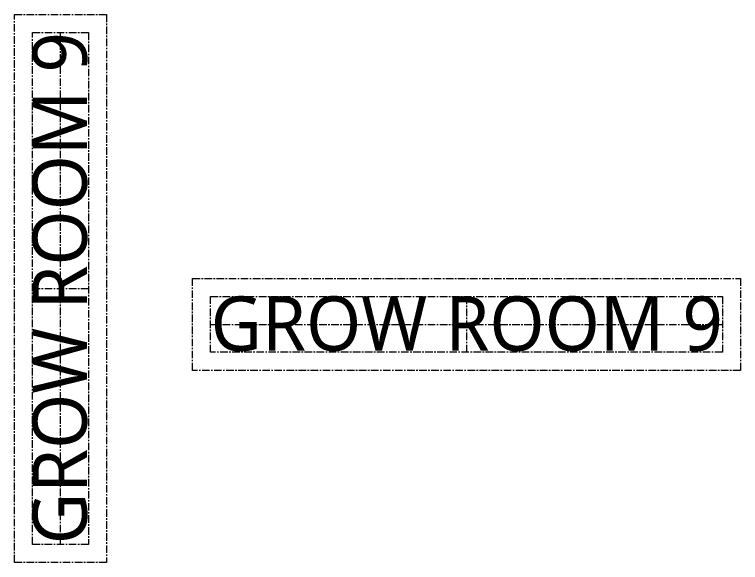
# Model space of a CAD drawing. Header units: feet. Extents: x -21713 to -20583, y -11834 to -10950.
# Drawn here: x -20823.5 to -20582.8, y -11153.2 to -10971.6 of the extents above; entities that cross this region are included whole.
import ezdxf

# ---------------------------------------------------------------- set-up
doc = ezdxf.new("R2010")
doc.units = ezdxf.units.FT
doc.header["$MEASUREMENT"] = 0
doc.linetypes.add('CENTERX2', pattern=[4, 2.5, -0.5, 0.5, -0.5])
doc.layers.get('0').update_dxf_attribs({"color": 4, "linetype": 'CENTERX2', "lineweight": 5})
doc.layers.add('anno', color=7, linetype='Continuous', lineweight=9)
doc.styles.add('building', font='Roboto_Light.ttf')
doc.styles.add('ROMANS', font='ROMANS', dxfattribs={"height": 0.2})

# ---------------------------------------------------------------- blocks, each defined once
blk = doc.blocks.new('A$C8866910b')
for p, q in [((889.17, 680.77), (889.17, 862.45)), ((889.17, 862.45), (919.66, 862.45)), ((919.66, 862.45), (919.66, 680.77)), ((895.17, 686.77), (895.17, 856.45)), ((895.17, 856.45), (913.66, 856.45)), ((904.42, 686.77), (904.42, 856.45)), ((913.66, 856.45), (913.66, 686.77)), ((948.17, 774.96), (1129.84, 774.96)), ((948.17, 744.47), (948.17, 774.96)), ((1129.84, 774.96), (1129.84, 744.47)), ((895.17, 771.61), (913.66, 771.61)), ((954.17, 768.96), (1123.84, 768.96)), ((954.17, 750.47), (954.17, 768.96)), ((1039, 768.96), (1039, 750.47)), ((1123.84, 768.96), (1123.84, 750.47)), ((954.17, 759.71), (1123.84, 759.71)), ((1123.84, 750.47), (954.17, 750.47)), ((1129.84, 744.47), (948.17, 744.47)), ((913.66, 686.77), (895.17, 686.77)), ((919.66, 680.77), (889.17, 680.77))]:
    blk.add_line(p, q)
at = {"layer": 'anno', "insert": (895.17, 686.77), "char_height": 18, "attachment_point": 1, "rotation": 90, "style": 'building'}
blk.add_mtext_dynamic_manual_height_columns('GROW ROOM 9', width=169.676, gutter_width=1, heights=[0], dxfattribs=at)
at = {"layer": 'anno', "insert": (954.17, 768.96), "char_height": 18, "attachment_point": 1, "style": 'building'}
blk.add_mtext_dynamic_manual_height_columns('GROW ROOM 9', width=169.676, gutter_width=1, heights=[0], dxfattribs=at)
at = {"layer": 'anno', "linetype": 'Continuous', "style": 'ROMANS', "width": 0.8}
for tag, p in [('FINISHFLOOR', (624.63, 866.41)), ('FINISHFLOOR', (639.72, 866.39)), ('100\'-0"', (624.63, 866.26)), ('100\'-0"', (639.72, 866.24)), ('FINISHFLOOR', (624.54, 861.91)), ('100\'-0"', (624.54, 861.76)), ('FINISHFLOOR', (639.66, 861.88)), ('100\'-0"', (639.66, 861.73))]:
    blk.add_attdef(tag, p, '', height=0.0781, dxfattribs=at)

msp = doc.modelspace()

# ---------------------------------------------------------------- block references
msp.add_blockref('A$C8866910b', (-21712.67, -11834.01))

doc.saveas('drawing.dxf')
